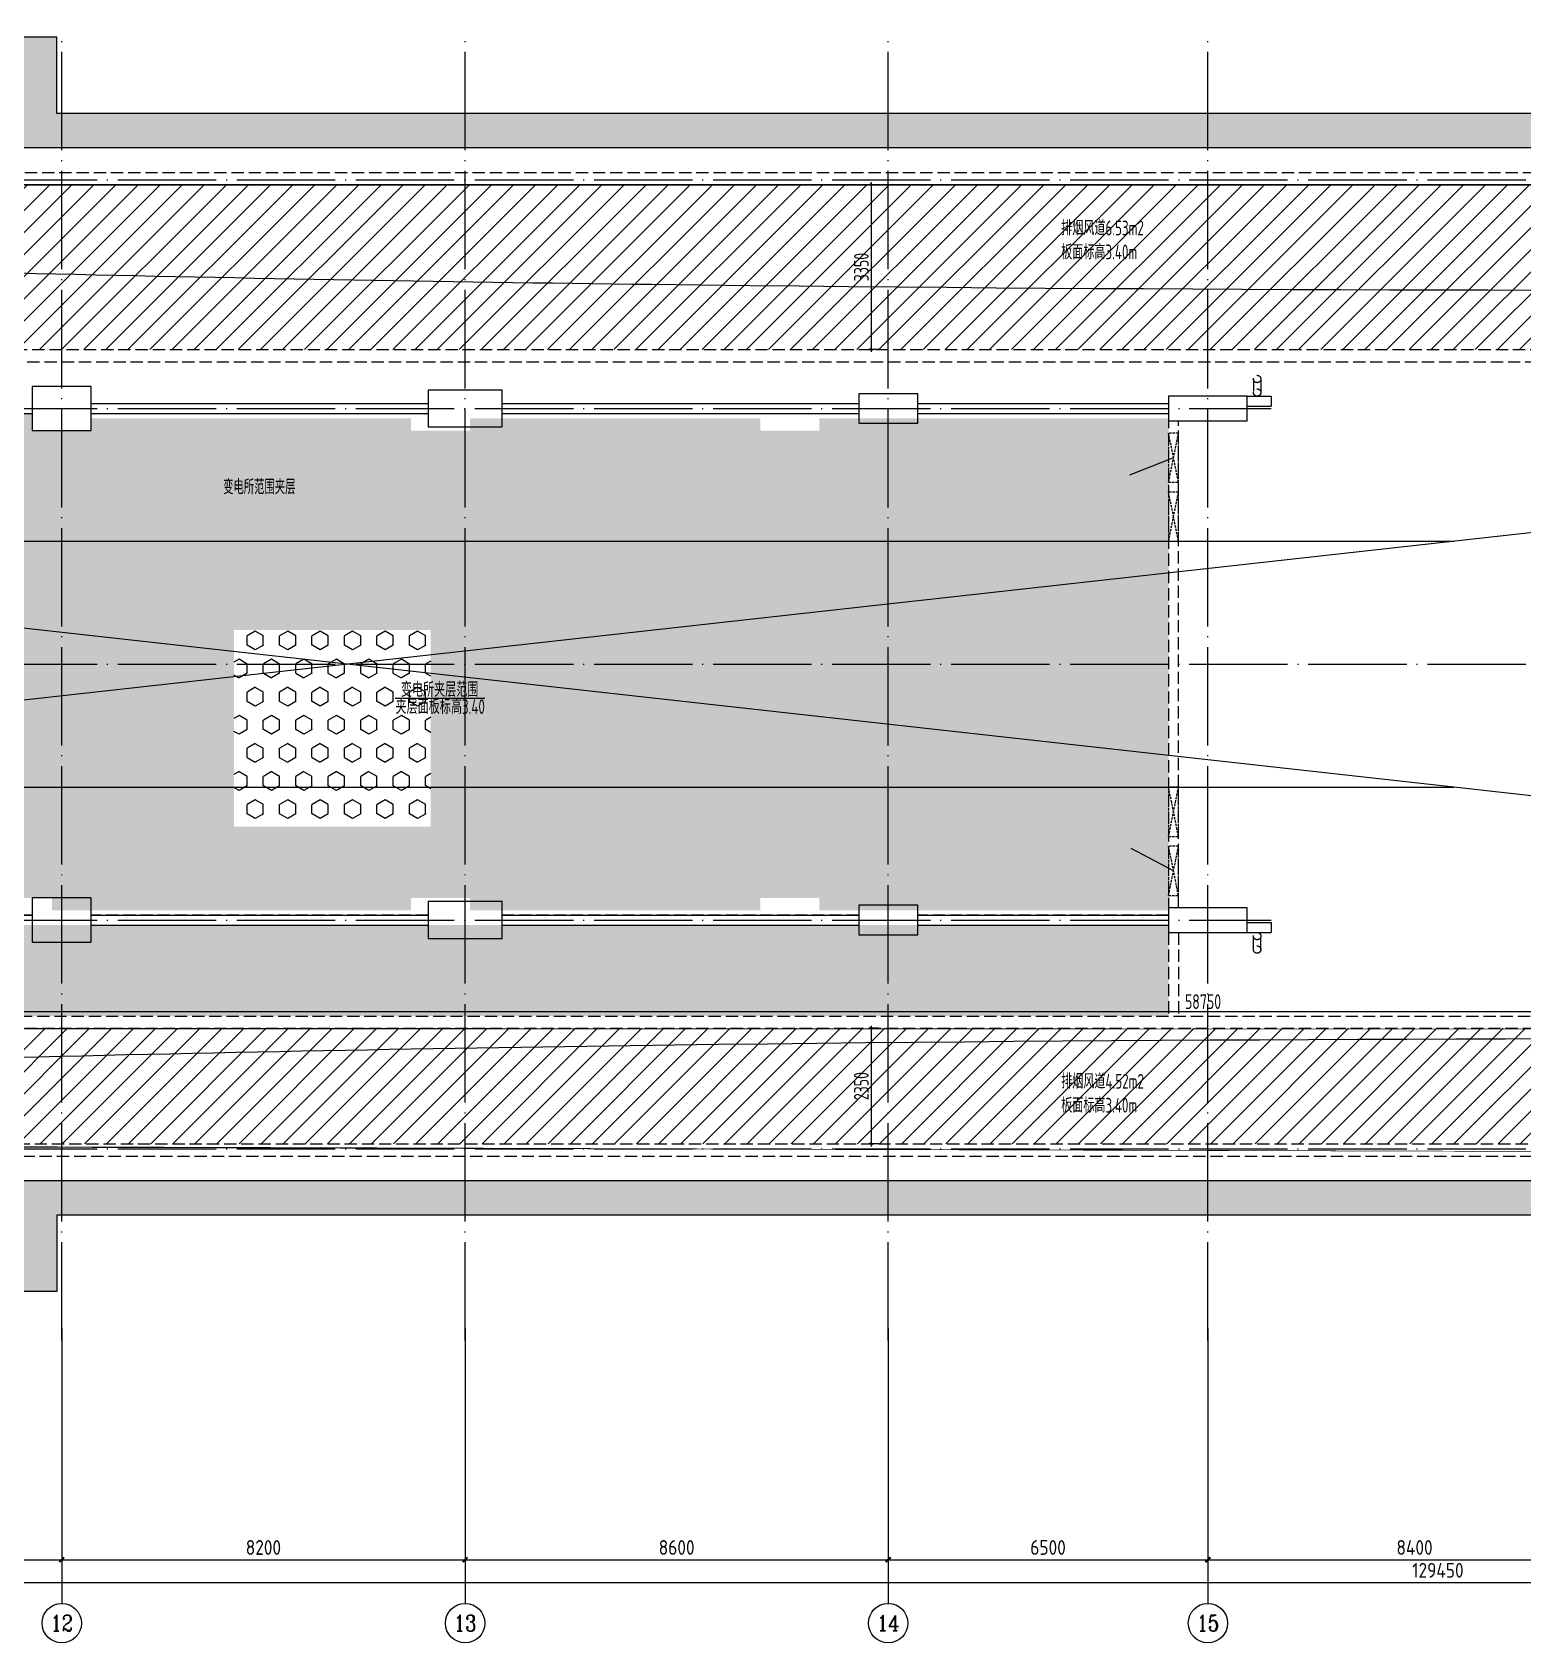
# Model space of a CAD drawing. Extents: x 4 to 13611208, y -605838 to 574722.
# Drawn here: x 13207097 to 13237397, y -28853 to 3890 of the extents above; entities that cross this region are included whole.
import ezdxf
from ezdxf.enums import TextEntityAlignment as Align

# ---------------------------------------------------------------- set-up
doc = ezdxf.new("R2010")
doc.units = 0
doc.header["$LTSCALE"] = 1000
doc.header["$MEASUREMENT"] = 0
doc.linetypes.add('DASH', pattern=[0.35, 0.25, -0.1])
doc.linetypes.add('DOTE', pattern=[2.4200000000000004, 2, -0.2, 0.02, -0.2])
for name, color, linetype in [('AXIS', 3, 'Continuous'), ('AXIS_TEXT', 7, 'Continuous'), ('SDF-标注', 7, 'Continuous')]:
    doc.layers.add(name, color=color, linetype=linetype)
doc.layers.add('SDF-风管', color=3, linetype='Continuous', lineweight=20)
doc.layers.add('建筑底图', color=8, linetype='Continuous', lineweight=13)
doc.styles.add('67', font='gbenor.shx', dxfattribs={"width": 0.7, "bigfont": 'hztxt.shx'})
doc.styles.add('_TCH_AXIS', font='COMPLEX', dxfattribs={"bigfont": 'GBCBIG'})
doc.styles.add('C', font='HZTXT_E', dxfattribs={"width": 0.7, "bigfont": 'HZTXT'})
doc.styles.add('COMPLEX', font='hztxt_e.shx', dxfattribs={"width": 0.6, "bigfont": 'HZTXT.shx'})
doc.styles.add('DIM_FONT', font='gbenor.shx', dxfattribs={"bigfont": 'gbcbig.shx'})
doc.styles.add('du', font='gbenor.shx', dxfattribs={"width": 0.8, "bigfont": 'hztxt.shx'})
doc.dimstyles.new('67', dxfattribs={"dimscale": 100, "dimtxt": 3, "dimasz": 0.5, "dimexe": 0.5, "dimexo": 2, "dimgap": 0.5, "dimtad": 2, "dimdec": 0, "dimrnd": 5, "dimzin": 0, "dimdsep": 46, "dimtxsty": 'du', "dimblk": 'ARCHTICK', "dimcen": 0, "dimdle": 0.5, "dimclrd": 256, "dimclre": 256, "dimclrt": 256, "dimazin": 0, "dimtfac": 1, "dimtdec": 0, "dimtix": 1, "dimtmove": 2, "dimatfit": 3, "dimfxl": 100, "dimtolj": 1, "dimtzin": 0, "dimlwd": -1, "dimlwe": -1, "dimarcsym": 0})
doc.dimstyles.new('_TCH_ARCH&&100', dxfattribs={"dimtxt": 300, "dimasz": 100, "dimexe": 100, "dimexo": 100, "dimgap": 100, "dimtad": 1, "dimdec": 0, "dimzin": 0, "dimdsep": 46, "dimtxsty": 'DIM_FONT', "dimblk": 'ARCHTICK', "dimcen": 0.09, "dimclrd": 3, "dimclre": 3, "dimclrt": 7, "dimaunit": 1, "dimazin": 2, "dimtfac": 1, "dimtdec": 0, "dimtix": 1, "dimtmove": 2, "dimatfit": 3, "dimfxl": 1, "dimtolj": 1, "dimtzin": 0, "dimlwd": 18, "dimlwe": 18, "dimarcsym": 0})
pattern_1 = [(90, (793255.255710341, 9.353971108794212e-08), (-329.9556, 2.020395347003722e-14), [190.5, -381]), (210, (793255.255710341, 9.353971108794212e-08), (164.9777999999999, -285.7499317209367), [190.5, -381]), (150, (793255.255710341, 190.5000000935397), (-164.9778000000001, -285.7499317209367), [190.5, -381])]
pattern_2 = [(45, (793255.255710341, 9.353971108794212e-08), (-224.5064030267288, 224.5064030267288), [])]
pattern_3 = [(90, (793255.255710341, 9.354334906674922e-08), (-329.9556, 2.020395347003722e-14), [190.5, -381]), (210, (793255.255710341, 9.354334906674922e-08), (164.9777999999999, -285.7499317209367), [190.5, -381]), (150, (793255.255710341, 190.5000000935433), (-164.9778000000001, -285.7499317209367), [190.5, -381])]
pattern_4 = [(45, (793255.255710341, 9.354334906674922e-08), (-224.5064030267288, 224.5064030267288), [])]

# ---------------------------------------------------------------- blocks, each defined once
blk = doc.blocks.new('_ArchTick')
at = {"color": 0, "linetype": 'ByBlock', "const_width": 0.4}
blk.add_lwpolyline([(-0.5, -0.5), (0.5, 0.5)], dxfattribs=at)
blk = doc.blocks.new('*D1361')
at = {"layer": 'AXIS', "color": 3, "lineweight": 18}
for p, q in [((13197497.36620495, -22465.24999990659), (13197497.36620495, -27264.49999990594)), ((13207697.36620975, -22465.24999990641), (13207697.36620975, -27264.49999990594)), ((13197497.36620495, -27164.49999990594), (13207697.36620975, -27164.49999990594))]:
    blk.add_line(p, q, dxfattribs=at)
at = {"layer": 'AXIS', "color": 3, "lineweight": 18, "xscale": 100, "yscale": 100, "zscale": 100, "rotation": 180}
blk.add_blockref('_ArchTick', (13197497.36620495, -27164.49999990594), dxfattribs=at)
at = {"layer": 'AXIS', "color": 3, "lineweight": 18, "xscale": 100, "yscale": 100, "zscale": 100}
blk.add_blockref('_ArchTick', (13207697.36620975, -27164.49999990594), dxfattribs=at)
at = {"layer": 'AXIS', "color": 7, "insert": (13202597.36620735, -26914.49999990594), "char_height": 300, "attachment_point": 5, "style": 'DIM_FONT'}
blk.add_mtext('\\A1;10200', dxfattribs=at)
blk = doc.blocks.new('*D1360')
at = {"layer": 'AXIS', "color": 3, "lineweight": 18}
for p, q in [((13207697.36620975, -22465.24999990641), (13207697.36620975, -27264.49999990578)), ((13215897.36620975, -22465.24999990626), (13215897.36620975, -27264.49999990578)), ((13207697.36620975, -27164.49999990578), (13215897.36620975, -27164.49999990578))]:
    blk.add_line(p, q, dxfattribs=at)
at = {"layer": 'AXIS', "color": 3, "lineweight": 18, "xscale": 100, "yscale": 100, "zscale": 100, "rotation": 180}
blk.add_blockref('_ArchTick', (13207697.36620975, -27164.49999990578), dxfattribs=at)
at = {"layer": 'AXIS', "color": 3, "lineweight": 18, "xscale": 100, "yscale": 100, "zscale": 100}
blk.add_blockref('_ArchTick', (13215897.36620975, -27164.49999990578), dxfattribs=at)
at = {"layer": 'AXIS', "color": 7, "insert": (13211797.36620975, -26914.49999990578), "char_height": 300, "attachment_point": 5, "style": 'DIM_FONT'}
blk.add_mtext('\\A1;8200', dxfattribs=at)
blk = doc.blocks.new('*D1359')
at = {"layer": 'AXIS', "color": 3, "lineweight": 18}
for p, q in [((13215897.36620975, -22465.24999990626), (13215897.36620975, -27264.49999990562)), ((13224497.36620975, -22465.2499999061), (13224497.36620975, -27264.49999990562)), ((13215897.36620975, -27164.49999990562), (13224497.36620975, -27164.49999990562))]:
    blk.add_line(p, q, dxfattribs=at)
at = {"layer": 'AXIS', "color": 3, "lineweight": 18, "xscale": 100, "yscale": 100, "zscale": 100, "rotation": 180}
blk.add_blockref('_ArchTick', (13215897.36620975, -27164.49999990562), dxfattribs=at)
at = {"layer": 'AXIS', "color": 3, "lineweight": 18, "xscale": 100, "yscale": 100, "zscale": 100}
blk.add_blockref('_ArchTick', (13224497.36620975, -27164.49999990562), dxfattribs=at)
at = {"layer": 'AXIS', "color": 7, "insert": (13220197.36620975, -26914.49999990562), "char_height": 300, "attachment_point": 5, "style": 'DIM_FONT'}
blk.add_mtext('\\A1;8600', dxfattribs=at)
blk = doc.blocks.new('*D1358')
at = {"layer": 'AXIS', "color": 3, "lineweight": 18}
for p, q in [((13224497.36620975, -22465.2499999061), (13224497.36620975, -27264.49999990549)), ((13230997.36620432, -22465.24999990599), (13230997.36620432, -27264.49999990549)), ((13224497.36620975, -27164.49999990549), (13230997.36620432, -27164.49999990549))]:
    blk.add_line(p, q, dxfattribs=at)
at = {"layer": 'AXIS', "color": 3, "lineweight": 18, "xscale": 100, "yscale": 100, "zscale": 100, "rotation": 180}
blk.add_blockref('_ArchTick', (13224497.36620975, -27164.49999990549), dxfattribs=at)
at = {"layer": 'AXIS', "color": 3, "lineweight": 18, "xscale": 100, "yscale": 100, "zscale": 100}
blk.add_blockref('_ArchTick', (13230997.36620432, -27164.49999990549), dxfattribs=at)
at = {"layer": 'AXIS', "color": 7, "insert": (13227747.36620703, -26914.49999990549), "char_height": 300, "attachment_point": 5, "style": 'DIM_FONT'}
blk.add_mtext('\\A1;6500', dxfattribs=at)
blk = doc.blocks.new('*D1357')
at = {"layer": 'AXIS', "color": 3, "lineweight": 18}
for p, q in [((13230997.36620432, -22465.24999990599), (13230997.36620432, -27264.49999990535)), ((13239397.36620495, -22465.24999990583), (13239397.36620495, -27264.49999990535)), ((13230997.36620432, -27164.49999990535), (13239397.36620495, -27164.49999990535))]:
    blk.add_line(p, q, dxfattribs=at)
at = {"layer": 'AXIS', "color": 3, "lineweight": 18, "xscale": 100, "yscale": 100, "zscale": 100, "rotation": 180}
blk.add_blockref('_ArchTick', (13230997.36620432, -27164.49999990535), dxfattribs=at)
at = {"layer": 'AXIS', "color": 3, "lineweight": 18, "xscale": 100, "yscale": 100, "zscale": 100}
blk.add_blockref('_ArchTick', (13239397.36620495, -27164.49999990535), dxfattribs=at)
at = {"layer": 'AXIS', "color": 7, "insert": (13235197.36620464, -26914.49999990535), "char_height": 300, "attachment_point": 5, "style": 'DIM_FONT'}
blk.add_mtext('\\A1;8400', dxfattribs=at)
blk = doc.blocks.new('*D1348')
at = {"layer": 'AXIS', "color": 3, "lineweight": 18}
for p, q in [((13170947.36620495, -22465.24999990768), (13170947.36620495, -27728.99999999441)), ((13300397.36620495, -22465.24999990626), (13300397.36620495, -27728.99999999441)), ((13170947.36620495, -27628.99999999441), (13300397.36620495, -27628.99999999441))]:
    blk.add_line(p, q, dxfattribs=at)
at = {"layer": 'AXIS', "color": 3, "lineweight": 18, "xscale": 100, "yscale": 100, "zscale": 100, "rotation": 180}
blk.add_blockref('_ArchTick', (13170947.36620495, -27628.99999999441), dxfattribs=at)
at = {"layer": 'AXIS', "color": 3, "lineweight": 18, "xscale": 100, "yscale": 100, "zscale": 100}
blk.add_blockref('_ArchTick', (13300397.36620495, -27628.99999999441), dxfattribs=at)
at = {"layer": 'AXIS', "color": 7, "insert": (13235672.36620495, -27378.99999999441), "char_height": 300, "attachment_point": 5, "style": 'DIM_FONT'}
blk.add_mtext('\\A1;129450', dxfattribs=at)
blk = doc.blocks.new('_FZH')
blk.add_lwpolyline([(-0.5, -0.5), (0.5, -0.5), (0.5000000000000001, 0.5), (-0.4999999999999999, 0.5)], close=True)
blk = doc.blocks.new('_AXISO')
blk.add_circle((0, 0), 0.5)
at = {"layer": 'AXIS_TEXT', "style": 'COMPLEX', "width": 1.041666666666667}
blk.add_attdef('A', text='', height=0.56, dxfattribs=at).set_placement((-0.25, -0.28), (0.25, -0.28), align=Align.FIT)
blk = doc.blocks.new('*D656')
at = {"layer": 'SDF-标注', "ltscale": 0.5, "transparency": 16777216}
for p, q in [((13201472.36620496, -16017.9000931154), (13260322.36620496, -16017.9000931154)), ((13201522.36620496, -16360.25981072668), (13201522.36620496, -15967.9000931154)), ((13260272.36620496, -16360.25981072668), (13260272.36620496, -15967.9000931154))]:
    blk.add_line(p, q, dxfattribs=at)
at = {"layer": 'SDF-标注', "ltscale": 0.5, "transparency": 16777216, "xscale": 50, "yscale": 50, "zscale": 50, "rotation": 180}
blk.add_blockref('_ArchTick', (13201522.36620496, -16017.9000931154), dxfattribs=at)
at = {"layer": 'SDF-标注', "ltscale": 0.5, "transparency": 16777216, "xscale": 50, "yscale": 50, "zscale": 50}
blk.add_blockref('_ArchTick', (13260272.36620496, -16017.9000931154), dxfattribs=at)
at = {"layer": 'SDF-标注', "ltscale": 0.5, "transparency": 16777216, "insert": (13230897.36620496, -15817.9000931154), "char_height": 300, "attachment_point": 5, "style": 'du'}
blk.add_mtext('\\A1;58750', dxfattribs=at)
blk = doc.blocks.new('*D658')
at = {"layer": 'SDF-标注', "ltscale": 0.5, "transparency": 16777216}
for p, q in [((13224297.09488993, 789.7394909475115), (13224101.05090779, 789.7394909475116)), ((13224151.05090779, 839.7394909475116), (13224151.05090779, -2610.26050909271)), ((13224297.09488993, -2560.26050909271), (13224101.05090779, -2560.26050909271))]:
    blk.add_line(p, q, dxfattribs=at)
at = {"layer": 'SDF-标注', "ltscale": 0.5, "transparency": 16777216, "xscale": 50, "yscale": 50, "zscale": 50}
for p, rotation in [((13224151.05090779, 789.7394909475116), 90), ((13224151.05090779, -2560.26050909271), 270)]:
    blk.add_blockref('_ArchTick', p, dxfattribs=dict(at, rotation=rotation))
at = {"layer": 'SDF-标注', "ltscale": 0.5, "transparency": 16777216, "insert": (13223951.05090779, -885.2605090704726), "char_height": 300, "attachment_point": 5, "rotation": 90, "style": 'du'}
blk.add_mtext('\\A1;3350', dxfattribs=at)
blk = doc.blocks.new('*D659')
at = {"layer": 'SDF-标注', "ltscale": 0.5, "transparency": 16777216}
for p, q in [((13224297.09488993, -16360.25995015074), (13224101.05090779, -16360.25995015074)), ((13224151.05090779, -16310.25995015074), (13224151.05090779, -18760.25995015074)), ((13224297.09491746, -18710.25995015074), (13224101.05090779, -18710.25995015074))]:
    blk.add_line(p, q, dxfattribs=at)
at = {"layer": 'SDF-标注', "ltscale": 0.5, "transparency": 16777216, "xscale": 50, "yscale": 50, "zscale": 50}
for p, rotation in [((13224151.05090779, -16360.25995015074), 90), ((13224151.05090779, -18710.25995015074), 270)]:
    blk.add_blockref('_ArchTick', p, dxfattribs=dict(at, rotation=rotation))
at = {"layer": 'SDF-标注', "ltscale": 0.5, "transparency": 16777216, "insert": (13223951.05090779, -17535.25995014861), "char_height": 300, "attachment_point": 5, "rotation": 90, "style": 'du'}
blk.add_mtext('\\A1;2350', dxfattribs=at)

msp = doc.modelspace()

# ---------------------------------------------------------------- hatches: boundary and pattern name
at = {"layer": '建筑底图'}
h = msp.add_hatch(dxfattribs=at)
h.set_pattern_fill('钢筋混凝土', color=8, scale=100, style=0)
h.set_pattern_definition([(45, (793255.255710341, 9.353971108794212e-08), (-176.7766952966369, 176.7766952966369), []), (49.99999999999999, (793255.255710341, 9.353971108794212e-08), (717.2601826007534, -62.75213498259511), [75, -825]), (355, (793255.255710341, 9.353971108794212e-08), (-138.751333613, 752.1921337000118), [60, -660]), (100.4514, (793315.0273903403, -5.229339906480163), (578.5093817140216, 689.4395420609536), [63.74019000000001, -701.142112]), (46.18420000000001, (793255.255710341, 200.0000000935397), (1067.241048625644, -165.5190143290181), [112.5, -1237.5]), (96.6356, (793344.1924553402, 186.2066930935252), (934.6627055487033, 974.1178709004417), [95.610288, -1051.713]), (351.1842, (793255.255710341, 200.0000000935397), (934.6619451336272, 974.1186009253246), [90, -990]), (21, (793355.255710341, 150.0000000935397), (596.9070521184617, -402.6188906653388), [75, -825]), (326.0000000000001, (793355.255710341, 150.0000000935397), (243.3153319215817, 725.150045046853), [60, -660]), (71.4514, (793404.9979433417, 116.4483940935461), (840.22262858149, 322.5304967099524), [63.74019000000001, -701.142112]), (37.50000000000001, (793255.255710341, 9.353971108794212e-08), (12.15985531729067, 332.8938538313115), [0, -652, 0, -670, 0, -662.5]), (7.499999999999999, (793255.255710341, 9.353971108794212e-08), (263.0695374421486, 394.4117118823602), [0, -382, 0, -637, 0, -252.5]), (327.5, (793032.255710341, 9.353971108794212e-08), (533.822436172409, -22.55487173437976), [0, -250, 0, -780, 0, -1035]), (317.5, (792932.255710341, 9.353971108794212e-08), (583.1861693423863, 100.1049823323177), [0, -325, 0, -518, 0, -735])])
h.paths.add_polyline_path([(13122497.36620419, -13710.25820126227), (13121697.36620419, -13710.25820065587), (13121697.36620419, -15460.25820067333), (13121787.35943087, -17303.43082102417), (13122586.46983724, -17265.69239822362), (13122497.36620419, -15440.73975604289)])
h.paths.add_polyline_path([(13121697.36620419, -4210.258200814424), (13122497.36620419, -4210.258200716286), (13122497.36620419, -2478.869270568539), (13122573.51881668, -843.4888065858395), (13121774.38467709, -806.2766383931157), (13121697.36620419, -2460.250577065919)])
h.paths.add_polyline_path([(13168947.36620496, -21010.2592780806), (13168947.36620496, -21710.2592780806), (13207597.36620495, -21710.2592780806), (13207597.36620495, -20160.2592780806), (13281197.3662227, -20160.2592780806), (13281197.3662227, -19460.2592780806), (13206897.36620495, -19460.2592780806), (13206897.36620495, -21010.2592780806)])
h.paths.add_polyline_path([(13168947.36620496, 3789.739490638894), (13168947.36620496, 3089.739490638894), (13206897.36620495, 3089.739490638894), (13206897.36620495, 1539.739490638894), (13281197.3662227, 1539.739490638894), (13281197.3662227, 2239.73949063773), (13207597.36620495, 2239.739490638894), (13207597.36620495, 3789.739490638894)])
h.paths.add_polyline_path([(13473697.36620495, -4551.354639497644), (13472897.36620495, -4551.354639497877), (13472897.36620495, -13160.2582006767), (13473697.36620495, -13160.25820067694)])
h.paths.add_polyline_path([(13473697.36620495, 2261.890516709012), (13472897.36620495, 2261.890516709012), (13472897.36620495, 2248.645360501891), (13473697.36620495, 2248.645360501774)])
h.paths.add_polyline_path([(13354022.36620496, 889.7394907393027), (13354022.36620496, 1039.739490739303), (13354172.36620496, 1039.739490739303), (13354172.36620496, 889.7394907394773), (13376672.36620316, 889.7394907708513), (13376672.36620316, 1039.739490770851), (13376822.36620316, 1039.739490770851), (13376822.36620317, 889.7394907710259), (13398547.36620317, 889.7394908013521), (13398547.36620317, 1039.739490801294), (13398697.36620317, 1039.739490801294), (13398697.36620317, 889.7394908015267), (13422497.36620496, 889.7394908347051), (13422497.36620496, 1089.739490834705), (13453297.36620495, 1089.739490877662), (13453297.36620495, 1789.739490877371), (13421797.36620496, 1789.739490833541), (13421797.36620496, 1589.739490833541), (13349146.25571034, 1589.739490732376), (13349146.25571034, 889.7394907324924)])
h.paths.add_polyline_path([(13332922.36620316, 889.7394907099078), (13332922.36620317, 1039.739490709908), (13333072.36620317, 1039.739490709908), (13333072.36620316, 889.7394907101407), (13349146.25571034, 889.7394907324924), (13349146.25571034, 1589.739490732376), (13311597.3662227, 1589.739490680106), (13311597.3662227, 889.7394906802801)])
h.paths.add_polyline_path([(13332922.36619556, -18960.2586803427), (13332922.36619556, -18810.25868034275), (13311597.3662227, -18810.25893015671), (13311597.3662227, -19510.25893015688), (13349146.25571034, -19510.25849028636), (13349146.25571034, -18810.25849028624), (13333072.36619556, -18810.25867858552), (13333072.36619556, -18960.2586803427)])
h.paths.add_polyline_path([(13376672.36619555, -18960.25868034275), (13376672.36619555, -18810.25816782867), (13354172.36619734, -18810.25843140733), (13354172.36619734, -18960.25868034275), (13354022.36619734, -18960.25868034275), (13354022.36619734, -18810.2584331645), (13349146.25571034, -18810.25849028624), (13349146.25571034, -19510.25849028636), (13438197.36620496, -19510.25744708761), (13438197.36620496, -19710.25744708761), (13453297.36620495, -19710.25727019669), (13453297.36620496, -19010.25727019686), (13438897.36620496, -19010.2574388872), (13438897.36620496, -18810.2574388872), (13436422.61763484, -18810.25746787793), (13436422.61763485, -18960.25868034275), (13436272.61763484, -18960.25868034275), (13436272.61763484, -18810.25746963511), (13433472.0244257, -18810.25750244292), (13433472.0244257, -18960.25868034275), (13433322.0244257, -18960.25868034275), (13433322.0244257, -18810.25750420016), (13430973.36619734, -18810.25753171375), (13430973.36619734, -18960.25868034275), (13430823.36619734, -18960.25868034275), (13430823.36619734, -18810.25753347093), (13420572.36619787, -18810.2576535574), (13420572.36619787, -18960.2576535574), (13420422.36619787, -18960.2576535574), (13420422.36619787, -18810.25765531458), (13376822.36619555, -18810.25816607149), (13376822.36619555, -18960.25868034275)])
at = {"layer": '建筑底图', "linetype": 'DASH'}
h = msp.add_hatch(dxfattribs=at)
h.set_pattern_fill('ANSI31', color=8, scale=200, style=0)
h.set_pattern_definition(pattern_4)
h.paths.add_polyline_path([(13265397.36620496, -2560.260509484968), (13265397.36620495, 789.7394906286536), (13189297.36620495, 789.7394906286536), (13189297.36620495, -4010.259758396594), (13186997.36620495, -4010.259758396594), (13186997.36620495, -3660.258200482054), (13185097.36620488, -3660.258979366743), (13185097.36620488, -6460.258979366743), (13192747.40144607, -6460.259810726679), (13192747.40144607, -2560.260509484968)])
h = msp.add_hatch(dxfattribs=at)
h.set_pattern_fill('ANSI31', color=8, scale=200, style=0)
h.set_pattern_definition(pattern_2)
h.paths.add_polyline_path([(13265397.36620496, -2560.260509484971), (13265397.36620495, 789.73949062865), (13189297.36620495, 789.73949062865), (13189297.36620495, -4010.259758396598), (13186997.36620495, -4010.259758396598), (13186997.36620495, -3660.258200482058), (13186097.36859079, -3660.258200482058), (13186097.36859079, -6460.258200482058), (13192747.40144607, -6460.259810726682), (13192747.40144607, -2560.260509484971)])
at = {"layer": '建筑底图'}
h = msp.add_hatch(dxfattribs=at)
h.set_pattern_fill('HEX', color=8, scale=200, angle=90, style=0)
h.set_pattern_definition(pattern_1)
h.paths.add_polyline_path([(13215197.36620498, -8260.258851945691), (13215197.36620498, -12260.25885194569), (13211197.36620498, -12260.25885194569), (13211197.36620498, -8260.258851945691)], flags=16)
h.paths.add_polyline_path([(13185097.09727097, -3760.259810726566), (13186997.40145119, -3760.259810726566), (13186997.40145119, -3660.259810726566), (13177997.40145119, -3660.258200482524), (13177997.40145119, -4010.259758424771), (13176997.40142892, -4010.259758424771), (13176997.40142892, -13910.25741135242), (13177997.40142855, -13910.25741135242), (13177997.40142855, -14260.25741135242), (13186997.40140459, -14260.25981072657), (13186997.40140459, -13910.25981072668), (13188097.40140459, -13910.25981072668), (13188097.4014046, -13960.25944661541), (13196847.36620462, -13960.25820061791), (13196847.3662046, -13710.25820061885), (13198097.36620497, -13710.25820063456), (13198097.36620492, -13960.25820060278), (13206347.36620458, -13960.2582006029), (13206347.36620458, -13710.2590513145), (13207497.36620493, -13710.25905131298), (13207497.36620494, -13960.25820059964), (13214797.36620501, -13960.25820058287), (13214797.62177637, -13710.25908148574), (13215997.36620496, -13710.25911072671), (13215997.36620499, -13960.25820058974), (13221897.36620501, -13960.25820062385), (13221897.36620505, -13710.25911071996), (13223097.36620495, -13710.25911072671), (13223097.36620501, -13960.25820058206), (13230197.3662046, -13960.25820062874), (13230197.36620459, -13910.25908195827), (13230197.36620459, -4010.258200366225), (13230197.3662046, -3960.258200370998), (13223097.36620495, -3960.258200392534), (13223097.36620495, -4210.258200386364), (13221897.36620495, -4210.258200386364), (13221897.36620495, -3960.258200394979), (13215997.36620495, -3960.258200404875), (13215997.36620495, -4210.258200386714), (13214797.36620498, -4210.258200388227), (13214797.36620497, -3960.258200408018), (13208297.36620974, -3960.258200406097), (13208297.36620974, -4210.258230455453), (13207097.36620975, -4210.258230461215), (13207097.36620467, -3860.259311080386), (13198097.36619416, -3860.259311102389), (13198097.36619923, -4210.258200444106), (13196897.36619923, -4210.258200436074), (13196897.36619923, -3960.258200436539), (13192997.40144607, -3960.258200444514), (13192997.40144607, -6710.25814800692), (13185097.09727097, -6710.25814800692)])
h = msp.add_hatch(dxfattribs=at)
h.set_pattern_fill('HEX', color=8, scale=200, angle=90, style=0)
h.set_pattern_definition(pattern_3)
h.paths.add_polyline_path([(13215197.36620498, -8260.258851945688), (13215197.36620498, -12260.25885194569), (13211197.36620498, -12260.25885194569), (13211197.36620498, -8260.258851945688)], flags=16)
h.paths.add_polyline_path([(13185097.36620488, -3760.259810726561), (13186997.40145119, -3760.259810726562), (13186997.40145119, -3660.259810726562), (13177997.40145119, -3660.25820048252), (13177997.40145119, -4010.259758424767), (13176997.40142892, -4010.259758424767), (13176997.40142892, -13910.25741135241), (13177997.40142855, -13910.25741135241), (13177997.40142855, -14260.25741135241), (13186997.40140459, -14260.25981072656), (13186997.40140459, -13910.25981072668), (13188097.40140459, -13910.25981072668), (13188097.4014046, -13960.25944661541), (13196847.36620462, -13960.25820061791), (13196847.3662046, -13710.25820061884), (13198097.36620497, -13710.25820063456), (13198097.36620492, -13960.25820060278), (13206347.36620458, -13960.25820060289), (13206347.36620458, -13710.25905131449), (13207497.36620493, -13710.25905131298), (13207497.36620494, -13960.25820059963), (13214797.36620501, -13960.25820058287), (13214797.62177637, -13710.25908148574), (13215997.36620496, -13710.2591107267), (13215997.36620499, -13960.25820058974), (13221897.36620501, -13960.25820062385), (13221897.36620505, -13710.25911071995), (13223097.36620495, -13710.2591107267), (13223097.36620501, -13960.25820058205), (13230197.3662046, -13960.25820062874), (13230197.36620459, -13910.25908195827), (13230197.36620459, -4010.258200366221), (13230197.3662046, -3960.258200370994), (13223097.36620495, -3960.258200392531), (13223097.36620495, -4210.258200386361), (13221897.36620495, -4210.258200386361), (13221897.36620495, -3960.258200394976), (13215997.36620495, -3960.258200404871), (13215997.36620495, -4210.25820038671), (13214797.36620498, -4210.258200388223), (13214797.36620497, -3960.258200408014), (13208297.36620974, -3960.258200406068), (13208297.36620974, -4210.258230455423), (13207097.36620975, -4210.258230461197), (13207097.36620467, -3860.259311080361), (13198097.36619416, -3860.259311102382), (13198097.36619923, -4210.258200444103), (13196897.36619923, -4210.25820043607), (13196897.36619923, -3960.258200436536), (13192997.40144607, -3960.258200444521), (13192997.40144607, -6460.259810726682), (13185097.36620488, -6460.259810726681)])
h = msp.add_hatch(dxfattribs=at)
h.set_pattern_fill('HEX', color=8, scale=200, angle=90, style=0)
h.set_pattern_definition(pattern_1)
h.paths.add_polyline_path([(13211197.36620498, -12260.25885194569), (13215197.36620498, -12260.25885194569), (13215197.36620498, -8260.258851945691), (13211197.36620498, -8260.258851945691)])
h = msp.add_hatch(dxfattribs=at)
h.set_pattern_fill('HEX', color=8, scale=200, angle=90, style=0)
h.set_pattern_definition(pattern_1)
h.paths.add_polyline_path([(13230197.36622487, -16110.25988372561), (13189347.36620898, -16110.25988372561), (13189347.36620898, -14260.25981072837), (13230197.36620491, -14260.25820056489)])
h = msp.add_hatch(dxfattribs=at)
h.set_pattern_fill('HEX', color=8, scale=200, angle=90, style=0)
h.set_pattern_definition(pattern_3)
h.paths.add_polyline_path([(13230197.36622487, -16110.2598837256), (13189347.36620898, -16110.2598837256), (13189347.36620898, -14260.25981072836), (13230197.36620491, -14260.25820056489)])
at = {"layer": '建筑底图', "linetype": 'DASH'}
h = msp.add_hatch(dxfattribs=at)
h.set_pattern_fill('ANSI31', color=8, scale=200, style=0)
h.set_pattern_definition(pattern_2)
h.paths.add_polyline_path([(13265397.36620496, -18710.25946875202), (13265397.36620496, -16360.25947137165), (13185097.36620283, -16360.26040034048), (13185097.36620693, -18710.26040034048)])
h = msp.add_hatch(dxfattribs=at)
h.set_pattern_fill('ANSI31', color=8, scale=200, style=0)
h.set_pattern_definition(pattern_4)
h.paths.add_polyline_path([(13265397.36620496, -18710.25946875199), (13265397.36620496, -16360.25947137166), (13185097.36620283, -16360.26040034048), (13185097.36620693, -18710.26040034048)])

# ---------------------------------------------------------------- linework, layer by layer
at = {"layer": 'AXIS'}
for p, q in [((13207697.36620975, -25898.00000000538), (13207697.36620975, -28052.5)), ((13215897.36620975, -25898.00000000589), (13215897.36620975, -28052.5)), ((13224497.36620975, -25898.00000000644), (13224497.36620975, -28052.5)), ((13230997.36620495, -25898.00000000685), (13230997.36620495, -28052.5))]:
    msp.add_line(p, q, dxfattribs=at)
at = {"layer": 'SDF-标注', "ltscale": 0.5}
msp.add_lwpolyline([(13214478.26664483, -9650.522456285544), (13216297.93029107, -9650.522456285544)], dxfattribs=at)
at = {"layer": 'SDF-风管', "const_width": 35}
for points in [[(13186997.13013173, -3660.258200134151), (13185097.09727097, -3660.259810378193), (13185097.09727097, -6460.258147658547), (13192747.13012625, -6460.258147658547), (13192747.13012624, -2560.260509136948), (13265397.09488513, -2560.260509035783), (13265397.09488514, 789.7394909642753), (13189297.09488513, 789.7394909331342), (13189297.09125387, -3860.260020893242), (13188597.13013174, -3860.260020894406), (13188597.13013174, -4110.259758044442), (13186997.13013173, -4110.259758048574), (13186997.09488513, -3660.25820019719)], [(13185097.09488506, -14460.2565908485), (13186997.13013173, -14460.2565908464), (13186997.13013173, -14510.26061557938), (13188597.13013173, -14510.26061557938), (13188597.13013173, -14160.26061557938), (13189097.09488916, -14160.25820028182), (13189097.09491493, -16360.26036484784), (13265397.09488513, -16360.25947102322), (13265397.09488514, -18710.25946809468), (13185097.09488506, -18710.26039999165), (13185097.09488506, -14460.2565908485)]]:
    msp.add_lwpolyline(points, dxfattribs=at)
at = {"layer": '建筑底图', "color": 8}
for p, q in [((13207597.36620495, 3789.739490638894), (13168947.36620496, 3789.739490638894)), ((13207597.36620495, 2239.739490638894), (13207597.36620495, 3789.739490638894)), ((13311597.3662227, 2239.739490638894), (13207597.36620495, 2239.739490638894)), ((13310622.3662227, 1539.739490638894), (13206897.36620495, 1539.739490638894)), ((13231797.36620495, -3510.260539523668), (13232280.86619316, -3510.260482557526)), ((13232280.86619316, -3510.260482557526), (13232280.86621672, -3710.260482557524)), ((13208297.36620974, -3660.259782556249), (13215147.36620975, -3660.259113474997)), ((13208297.36620974, -3860.259782556067), (13215147.36620975, -3860.259113475292)), ((13216647.36620974, -3660.258998503745), (13223897.36620974, -3660.258595271177)), ((13216647.36620974, -3860.258998504589), (13223897.36620974, -3860.258595270508)), ((13225097.36620975, -3660.258528528472), (13230197.36620496, -3660.258244874949)), ((13225097.36620975, -3860.258528529159), (13230197.36620496, -3860.258244874898)), ((13231797.36620495, -3710.260539523958), (13232280.86621672, -3710.260482557524)), ((13230297.36620486, -4760.259810959393), (13229400.25571034, -5118.499999906457)), ((13230297.36620486, -4760.259810959393), (13229400.25571034, -5118.499999906457)), ((13230297.36620486, -4760.259810959393), (13229400.25571034, -5118.499999906457)), ((13230297.36620491, -13160.25981072656), (13229437.75571034, -12704.49999990646)), ((13230297.36620491, -13160.25981072656), (13229437.75571034, -12704.49999990646)), ((13230297.36620491, -13160.25981072656), (13229437.75571034, -12704.49999990646)), ((13198097.36620497, -14060.25981072667), (13207097.36620975, -14060.25981072166)), ((13208297.36620975, -14060.25977798108), (13215147.36615763, -14060.25940406264)), ((13216647.36615763, -14060.25932218294), (13223897.36620977, -14060.25892643007)), ((13225097.36620977, -14060.25896436959), (13230197.36620495, -14060.25956524554)), ((13208297.36620975, -14260.25977797923), (13215147.36615763, -14260.2594040613)), ((13216647.36615763, -14260.25932218453), (13223897.36620977, -14260.25892643297)), ((13225097.36620977, -14260.25896437156), (13230197.36620496, -14260.25956525165)), ((13231797.36620495, -14210.25908191383), (13232280.86621672, -14210.25913889566)), ((13232280.86621672, -14210.25913889566), (13232280.86619316, -14410.25913889566)), ((13231797.36620495, -14410.2590819379), (13232280.86619316, -14410.25913889566)), ((13305597.3673149, -19460.2592780806), (13206897.36620495, -19460.2592780806)), ((13311597.3662227, -20160.2592780806), (13207597.36620495, -20160.2592780806)), ((13207597.36620495, -20160.2592780806), (13207597.36620495, -21710.2592780806)), ((13207597.36620495, -21710.2592780806), (13168947.36620495, -21710.2592780806))]:
    msp.add_line(p, q, dxfattribs=at)
at = {"layer": '建筑底图', "color": 8, "linetype": 'DOTE'}
for p, q in [((13207697.36620975, -22710.2592780806), (13207697.36620975, 3889.739490877837)), ((13215897.36620975, -22710.2592780806), (13215897.36620975, 3889.739490877837)), ((13224497.36620975, -22710.2592780806), (13224497.36620975, 3889.739490877837)), ((13230997.36620496, -22710.2592780806), (13230997.36620496, 3889.739490877837)), ((13119297.36620771, 889.7394908778952), (13332922.36620316, 889.7394908777787)), ((13119297.36620771, -3760.259810726566), (13232280.86620496, -3760.259810726566)), ((13119297.36620771, -8960.259810726566), (13476259.96010479, -8960.259810726682)), ((13119297.36620771, -14160.25981072657), (13232280.86620496, -14160.25981072657)), ((13119297.36620771, -18810.25981072657), (13332922.36619556, -18810.25981072662))]:
    msp.add_line(p, q, dxfattribs=at)
at = {"layer": '建筑底图', "color": 8, "linetype": 'DASH'}
for p, q in [((13189097.36620495, 1039.739490509557), (13265647.36620495, 1039.739490616252)), ((13189297.36620495, 789.7394905099063), (13265397.36620495, 789.7394906159025)), ((13192747.40144607, -2560.260509485321), (13270747.36620359, -2560.260509376705)), ((13192997.40144607, -2810.260509484971), (13270747.36620549, -2810.260509376705)), ((13231922.39075817, -3160.264044209558), (13231922.39075817, -3435.260515955801)), ((13232072.39075817, -3160.264044209558), (13232072.39075817, -3435.260515955801)), ((13230397.36620495, -13910.25908195885), (13230397.36620495, -4010.258200366807)), ((13230197.36620496, -14410.25908195827), (13230197.36622487, -16110.25988372561)), ((13230397.36621081, -14410.25908195827), (13230397.36623072, -16110.25988138333)), ((13231922.3662041, -14760.26303147693), (13231922.3662041, -14485.25910548732)), ((13232072.3662041, -14760.26303147693), (13232072.3662041, -14485.25910548732)), ((13189097.36620898, -16360.26036519621), (13270747.36621528, -16360.25940869848)), ((13189347.36620898, -16110.26036226755), (13270747.36621345, -16110.25940869848)), ((13184847.36620488, -18960.26041498326), (13265647.36620789, -18960.25946844299)), ((13185097.36620488, -18710.2604120546), (13265647.36620763, -18710.25946844299))]:
    msp.add_line(p, q, dxfattribs=at)
at = {"layer": '建筑底图', "color": 8, "linetype": 'DASH', "ltscale": 0.2}
for p, q in [((13230397.36620486, -5260.259810959396), (13230197.36620486, -4260.259810959396)), ((13230197.36620486, -5260.259810959396), (13230397.36620486, -4260.259810959396)), ((13230397.36621052, -6460.258121746301), (13230197.36621052, -5460.258121746301)), ((13230197.36621052, -6460.258121746301), (13230397.36621052, -5460.258121746301)), ((13230397.36621057, -12460.25981072657), (13230197.36621057, -11460.25981072657)), ((13230197.36621057, -12460.25981072657), (13230397.36621057, -11460.25981072657)), ((13230397.36620491, -13660.25981072657), (13230197.36620491, -12660.25981072657)), ((13230197.36620491, -13660.25981072657), (13230397.36620491, -12660.25981072657))]:
    msp.add_line(p, q, dxfattribs=at)
at = {"layer": '建筑底图', "color": 8, "ltscale": 0.1, "flags": 128}
for points in [[(13193859.54643605, -634.1638424802222, 0.005383072148959392), (13219690.551172, -1235.257949154417), (13220690.4780824, -1247.345635693113), (13221690.41441319, -1258.627820293943), (13222690.35921452, -1269.132272045652), (13223690.31161473, -1278.886763851682), (13224690.27080319, -1287.919066708128), (13225690.23602078, -1296.256949703733), (13226690.20658085, -1303.92818764929), (13227690.18183682, -1310.960555355588), (13228690.16120503, -1317.381823818723), (13229690.14414952, -1323.219769756834), (13230690.13018582, -1328.502169888059), (13231690.11887143, -1333.256799023191), (13232690.10980961, -1337.511433880369), (13233690.10264752, -1341.293849270383), (13234690.09707043, -1344.631821911375), (13235690.09279606, -1347.553132336179), (13236690.08958409, -1350.08555344824), (13237690.08722279, -1352.256865780393)], [(13192509.41106007, -17381.44607857947, -0.005946678301340285), (13221043.9659879, -16685.25841645483), (13222043.89290211, -16673.17074708227), (13223043.82922909, -16661.88857964758), (13224043.77403424, -16651.38414315466), (13225043.72643254, -16641.62966851477), (13226043.685621, -16632.59738473181), (13227043.65084241, -16624.25951699499), (13228043.62139867, -16616.58829812292), (13229043.59665463, -16609.55594758276), (13230043.57602475, -16603.13469628576), (13231043.55897114, -16597.29676560644), (13232043.54500554, -16592.01438264136), (13233043.53369115, -16587.25977067236), (13234043.52463124, -16583.00515488867), (13235043.51746915, -16579.22275666479), (13236043.51189015, -16575.88479928259), (13237043.50761578, -16572.96350793127), (13238043.50440381, -16570.43110398535)]]:
    msp.add_lwpolyline(points, format="xyb", dxfattribs=at)
at = {"layer": '建筑底图', "color": 8, "ltscale": 0.1}
for points in [[(13281897.37414715, -1360.257624905149), (13190997.35207532, -11460.25981072668)], [(13119797.36620771, -6460.259810726682), (13235997.35326741, -6460.259810726682)], [(13281897.39109013, -16560.25981072668), (13190997.39350293, -6460.259810726682)], [(13119797.36620771, -11460.25981072668), (13235997.39230893, -11460.25981072668)]]:
    msp.add_lwpolyline(points, dxfattribs=at)
at = {"layer": '建筑底图', "color": 8, "linetype": 'DASH'}
msp.add_lwpolyline([(13198097.36619986, -3860.259539356339), (13207097.36620975, -3860.259082826378), (13207097.36620974, -4210.254979892576), (13208297.36620974, -4210.254979892576), (13208297.36620974, -3860.259810726857), (13215147.36620975, -3860.259463257389), (13215147.36620975, -4135.259810726566), (13216647.36620975, -4135.259810726566), (13216647.36620974, -3860.258598398359), (13223897.36620468, -3860.258230639098), (13223897.36620975, -4060.259810726566), (13225097.36620975, -4060.259810726566), (13225097.36620975, -3860.258200390032), (13230197.36620495, -3860.258200380777), (13230197.36620495, -3910.259810657706), (13230197.36620495, -3910.259810657706), (13230197.36620496, -13810.26069224975), (13230197.36620496, -13810.26069224975), (13230197.36620491, -14060.25820056576), (13225097.36620976, -14060.2582005703), (13225097.36620975, -13860.25981072657), (13223897.36620982, -13860.25981072657), (13223897.36620976, -14060.2598107236), (13216647.36620973, -14060.25981072604), (13216647.36615763, -13785.25932218315), (13215147.36620975, -13785.25932218315), (13215147.36620973, -14060.25981072517), (13208297.36620976, -14060.25981073157), (13208297.36620975, -13710.2582005689), (13207097.36620975, -13710.25820057193), (13207097.36620974, -14060.25981072075), (13198097.36620529, -14060.25981072523)], dxfattribs=at)
at = {"layer": '建筑底图', "color": 8, "linetype": 'DASH', "ltscale": 0.2}
for points in [[(13230197.36620486, -4260.259810959396), (13230197.36620486, -5260.259810959396), (13230397.36620486, -5260.259810959396), (13230397.36620486, -4260.259810959396)], [(13230197.36621052, -5460.258121746301), (13230197.36621052, -6460.258121746301), (13230397.36621052, -6460.258121746301), (13230397.36621052, -5460.258121746301)], [(13230197.36621057, -11460.25981072657), (13230197.36621057, -12460.25981072657), (13230397.36621057, -12460.25981072657), (13230397.36621057, -11460.25981072657)], [(13230197.36620491, -12660.25981072657), (13230197.36620491, -13660.25981072657), (13230397.36620491, -13660.25981072657), (13230397.36620491, -12660.25981072657)]]:
    msp.add_lwpolyline(points, close=True, dxfattribs=at)
at = {"layer": '建筑底图', "color": 8, "linetype": 'DASH'}
for centre in [(13231997.39075817, -3160.264044209558), (13231997.39079056, -3435.260515955801), (13231997.3662365, -14485.25910548749), (13231997.3662041, -14760.26303147693)]:
    msp.add_circle(centre, 75, dxfattribs=at)

# ---------------------------------------------------------------- block references
at = {"layer": 'AXIS'}
ref = msp.add_blockref('_AXISO', (13207697.36620975, -28452.50000000538), dxfattribs=dict(at, xscale=800, yscale=800, zscale=2400))
ref.add_attrib('A', '12', dxfattribs={"layer": 'AXIS_TEXT', "height": 328.4454948050319, "style": '_TCH_AXIS'}).set_placement((13207470.58241572, -28616.72274740789), (13207924.15000379, -28616.72274740789), align=Align.FIT)
ref = msp.add_blockref('_AXISO', (13215897.36620975, -28452.50000000589), dxfattribs=dict(at, xscale=800, yscale=800, zscale=2400))
ref.add_attrib('A', '13', dxfattribs={"layer": 'AXIS_TEXT', "height": 328.4454948050319, "style": '_TCH_AXIS'}).set_placement((13215670.58241572, -28616.72274740841), (13216124.15000379, -28616.72274740841), align=Align.FIT)
ref = msp.add_blockref('_AXISO', (13224497.36620975, -28452.50000000644), dxfattribs=dict(at, xscale=800, yscale=800, zscale=2400))
ref.add_attrib('A', '14', dxfattribs={"layer": 'AXIS_TEXT', "height": 314.0749612949285, "style": '_TCH_AXIS'}).set_placement((13224265.54897641, -28609.5374806539), (13224729.18344308, -28609.5374806539), align=Align.FIT)
ref = msp.add_blockref('_AXISO', (13230997.36620495, -28452.50000000685), dxfattribs=dict(at, xscale=800, yscale=800, zscale=2400))
ref.add_attrib('A', '15', dxfattribs={"layer": 'AXIS_TEXT', "height": 328.445494805032, "style": '_TCH_AXIS'}).set_placement((13230770.58241092, -28616.72274740937), (13231224.14999899, -28616.72274740937), align=Align.FIT)
at = {"layer": '建筑底图', "color": 8, "lineweight": 30, "rotation": 180}
for p, xscale, yscale, zscale in [((13207697.36620974, -3760.254979892576), 1200, 900, 900), ((13215897.36620975, -3760.259810726566), 1500, 750, 750), ((13224497.36620975, -3760.259810726566), 1200, 600, 600), ((13230997.36620495, -3760.258200366225), 1600, 500, 500), ((13207697.36620975, -14160.25820057193), 1200, 900, 900), ((13215897.36615763, -14160.25932218315), 1500, 750, 750), ((13224497.36620975, -14160.25981072657), 1200, 600, 600), ((13230997.36620496, -14160.25908195827), 1600, 500, 500)]:
    msp.add_blockref('_FZH', p, dxfattribs=dict(at, xscale=xscale, yscale=yscale, zscale=zscale))

# ---------------------------------------------------------------- texts
at = {"layer": 'SDF-标注', "ltscale": 0.5, "style": '67', "width": 0.75}
for s, p in [('排烟风道6.53m2', (13228013.78702645, -239.8424425151898)), ('板面标高3.40m', (13228013.78702645, -726.7149255190743)), ('变电所夹层范围', (13214591.25246435, -9623.795816684957)), ('夹层面板标高3.40', (13214482.3946057, -9970.240861943807)), ('排烟风道4.52m2', (13228013.78702645, -17587.35624328523)), ('板面标高3.40m', (13228013.78702645, -18074.22872628912))]:
    msp.add_text(s, height=300, dxfattribs=at).set_placement(p)
at = {"layer": '建筑底图', "color": 8, "style": 'C', "width": 0.7}
msp.add_text('变电所范围夹层', height=300, dxfattribs=at).set_placement((13210978.85740743, -5503.182137230514))

# ---------------------------------------------------------------- dimensions: what is measured, and where the dimension line sits
at = {"layer": 'AXIS'}
for p1, p2, distance, picture, middle in [((13170947.36620495, -22365.24999990768), (13300397.36620495, -22365.24999990626), -5263.750000088148, '*D1348', (13235672.36620495, -27378.99999999441)), ((13197497.36620495, -22365.24999990659), (13207697.36620975, -22365.24999990641), -4799.249999999531, '*D1361', (13202597.36620735, -26914.49999990594)), ((13207697.36620975, -22365.24999990641), (13215897.36620975, -22365.24999990626), -4799.24999999952, '*D1360', (13211797.36620975, -26914.49999990578)), ((13215897.36620975, -22365.24999990626), (13224497.36620975, -22365.2499999061), -4799.24999999952, '*D1359', (13220197.36620975, -26914.49999990562)), ((13224497.36620975, -22365.2499999061), (13230997.36620432, -22365.24999990599), -4799.249999999498, '*D1358', (13227747.36620703, -26914.49999990549)), ((13230997.36620432, -22365.24999990599), (13239397.36620495, -22365.24999990583), -4799.24999999952, '*D1357', (13235197.36620464, -26914.49999990535))]:
    dim = msp.add_aligned_dim(p1=p1, p2=p2, distance=distance, dimstyle='_TCH_ARCH&&100', dxfattribs=at)
    dim.commit()
    dim.dimension.update_dxf_attribs({"geometry": picture, "text_midpoint": middle})
at = {"layer": 'SDF-标注', "ltscale": 0.5}
for base, p1, p2, picture, middle in [((13224151.05090779, -2560.26050909271), (13224497.09488993, 789.7394909475115), (13224497.09488993, -2560.26050909271), '*D658', (13223951.05090779, -885.2605090704726)), ((13224151.05090779, -18710.25995015074), (13224497.09488993, -16360.25995015074), (13224497.09491746, -18710.25995015074), '*D659', (13223951.05090779, -17535.25995014861))]:
    dim = msp.add_linear_dim(base=base, p1=p1, p2=p2, angle=90, dimstyle='67', dxfattribs=at)
    dim.commit()
    dim.dimension.update_dxf_attribs({"geometry": picture, "text_midpoint": middle})
dim = msp.add_linear_dim(base=(13260272.36620496, -16017.9000931154), p1=(13201522.36620496, -16560.25981072668), p2=(13260272.36620496, -16560.25981072668), dimstyle='67', dxfattribs=at)
dim.commit()
dim.dimension.update_dxf_attribs({"geometry": '*D656', "text_midpoint": (13230897.36620496, -15817.9000931154)})

doc.saveas('drawing.dxf')
